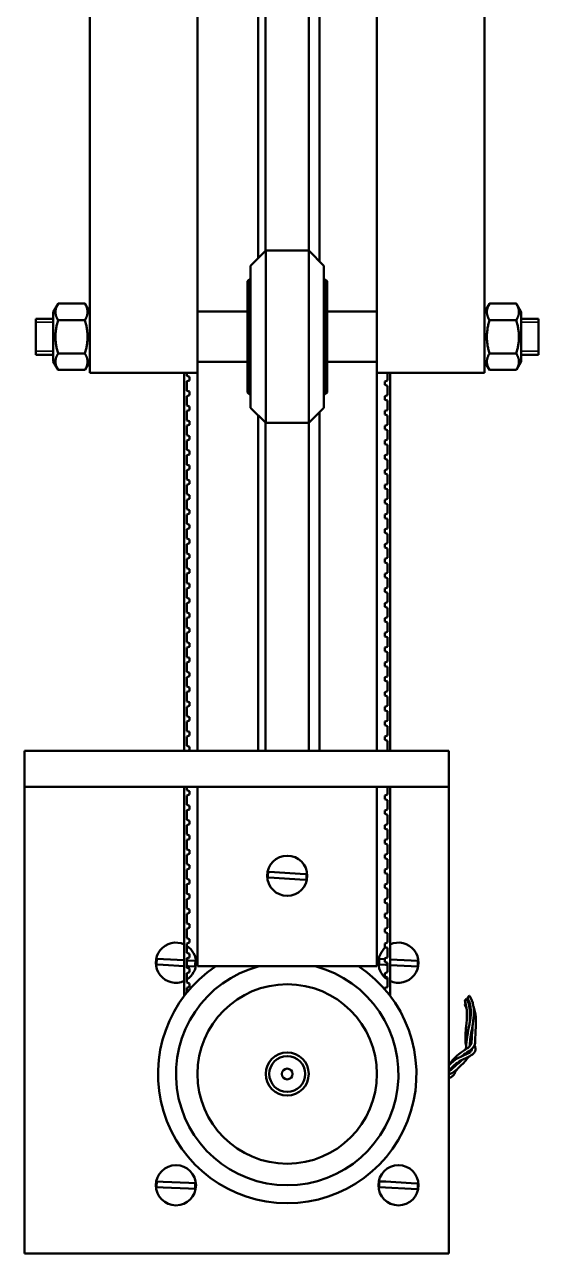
# Model space of a CAD drawing. Header units: millimetres. Extents: x 0 to 6720, y 0 to 4752.
# Drawn here: x 6047.1 to 6118.7, y 1633.4 to 1804.6 of the extents above; entities that cross this region are included whole.
import ezdxf

# ---------------------------------------------------------------- set-up
doc = ezdxf.new("R2010")
doc.units = ezdxf.units.MM
doc.header["$LTSCALE"] = 16
doc.layers.add('Widoczne (ISO)', color=7, linetype='Continuous', lineweight=50)
doc.layers.add('Widoczne wąskie (ISO)', color=7, linetype='Continuous', lineweight=35)

msp = doc.modelspace()

# ---------------------------------------------------------------- linework, layer by layer
at = {"layer": 'Widoczne (ISO)'}
for p, q in [((6056.16, 2054.07), (6056.16, 1758.07)), ((6071.16, 1884.92), (6071.16, 1758.07)), ((6079.63, 1885.07), (6079.63, 1772.05)), ((6080.63, 1773.05), (6080.63, 1885.07)), ((6086.68, 1885.07), (6086.68, 1773.05)), ((6088.18, 1771.55), (6088.18, 1885.07)), ((6096.16, 1885.07), (6096.16, 1758.07)), ((6111.16, 1876.07), (6111.16, 1758.07)), ((6078.56, 1770.97), (6080.66, 1773.07)), ((6080.66, 1773.07), (6080.66, 1749.07)), ((6086.66, 1773.07), (6080.66, 1773.07)), ((6086.66, 1773.07), (6086.66, 1749.07)), ((6088.76, 1770.97), (6086.66, 1773.07)), ((6078.56, 1770.97), (6078.56, 1751.17)), ((6088.76, 1770.97), (6088.76, 1751.17)), ((6078.11, 1768.82), (6078.36, 1769.07)), ((6078.11, 1768.82), (6078.11, 1753.32)), ((6078.36, 1769.07), (6078.36, 1753.07)), ((6078.56, 1769.07), (6078.36, 1769.07)), ((6088.96, 1769.07), (6088.76, 1769.07)), ((6088.96, 1769.07), (6088.96, 1753.07)), ((6089.21, 1768.82), (6088.96, 1769.07)), ((6089.21, 1768.82), (6089.21, 1753.32)), ((6051.06, 1764.52), (6051.73, 1765.68)), ((6051.73, 1765.69), (6055.48, 1765.69)), ((6056.16, 1764.52), (6055.49, 1765.68)), ((6111.16, 1764.52), (6111.83, 1765.68)), ((6115.58, 1765.69), (6111.83, 1765.69)), ((6116.26, 1764.52), (6115.59, 1765.68)), ((6048.66, 1763.57), (6048.66, 1758.57)), ((6051.06, 1763.57), (6048.66, 1763.57)), ((6051.06, 1764.52), (6051.06, 1757.62)), ((6051.73, 1763.37), (6055.48, 1763.37)), ((6078.11, 1764.57), (6071.16, 1764.57)), ((6096.16, 1764.57), (6089.21, 1764.57)), ((6115.58, 1763.37), (6111.83, 1763.37)), ((6116.26, 1757.62), (6116.26, 1764.52)), ((6118.66, 1763.57), (6116.26, 1763.57)), ((6118.66, 1763.57), (6118.66, 1758.57)), ((6051.06, 1758.57), (6048.66, 1758.57)), ((6051.73, 1758.75), (6055.48, 1758.75)), ((6056.16, 1756.07), (6056.16, 1758.07)), ((6071.16, 1758.07), (6071.16, 1756.07)), ((6096.16, 1756.07), (6096.16, 1758.07)), ((6111.16, 1758.07), (6111.16, 1756.07)), ((6115.58, 1758.75), (6111.83, 1758.75)), ((6118.66, 1758.57), (6116.26, 1758.57)), ((6051.06, 1757.62), (6051.73, 1756.46)), ((6051.73, 1756.45), (6055.48, 1756.45)), ((6056.16, 1757.62), (6055.49, 1756.46)), ((6078.11, 1757.57), (6071.16, 1757.57)), ((6096.16, 1757.57), (6089.21, 1757.57)), ((6111.16, 1757.62), (6111.83, 1756.46)), ((6115.58, 1756.45), (6111.83, 1756.45)), ((6116.26, 1757.62), (6115.59, 1756.46)), ((6056.16, 1756.07), (6071.16, 1756.07)), ((6069.32, 1756.07), (6069.32, 1703.38)), ((6069.68, 1755.61), (6069.68, 1756.07)), ((6070.03, 1755.49), (6069.68, 1755.61)), ((6069.68, 1754.87), (6070.03, 1755)), ((6069.68, 1753.55), (6069.68, 1754.87)), ((6070.03, 1755), (6070.03, 1755.49)), ((6071.16, 1756.07), (6071.16, 1703.38)), ((6096.16, 1756.07), (6096.16, 1703.38)), ((6096.16, 1756.07), (6111.16, 1756.07)), ((6097.63, 1754.99), (6097.28, 1754.86)), ((6097.28, 1754.86), (6097.28, 1754.37)), ((6097.63, 1756.07), (6097.63, 1754.99)), ((6097.99, 1703.38), (6097.99, 1756.07)), ((6070.03, 1753.43), (6069.68, 1753.55)), ((6069.68, 1752.81), (6070.03, 1752.94)), ((6070.03, 1752.94), (6070.03, 1753.43)), ((6078.11, 1753.32), (6078.36, 1753.07)), ((6078.56, 1753.07), (6078.36, 1753.07)), ((6088.96, 1753.07), (6088.76, 1753.07)), ((6089.21, 1753.32), (6088.96, 1753.07)), ((6097.28, 1754.37), (6097.63, 1754.24)), ((6097.63, 1752.93), (6097.28, 1752.8)), ((6097.63, 1754.24), (6097.63, 1752.93)), ((6069.68, 1751.49), (6069.68, 1752.81)), ((6070.03, 1751.36), (6069.68, 1751.49)), ((6070.03, 1750.87), (6070.03, 1751.36)), ((6078.56, 1751.17), (6080.66, 1749.07)), ((6088.76, 1751.17), (6086.66, 1749.07)), ((6097.28, 1752.8), (6097.28, 1752.31)), ((6097.28, 1752.31), (6097.63, 1752.18)), ((6097.63, 1752.18), (6097.63, 1750.87)), ((6069.68, 1750.75), (6070.03, 1750.87)), ((6069.68, 1749.43), (6069.68, 1750.75)), ((6070.03, 1749.3), (6069.68, 1749.43)), ((6079.63, 1750.1), (6079.63, 1703.38)), ((6088.18, 1703.38), (6088.18, 1750.6)), ((6097.63, 1750.87), (6097.28, 1750.74)), ((6097.28, 1750.74), (6097.28, 1750.25)), ((6097.28, 1750.25), (6097.63, 1750.12)), ((6097.63, 1750.12), (6097.63, 1748.81)), ((6069.68, 1748.69), (6070.03, 1748.81)), ((6069.68, 1747.37), (6069.68, 1748.69)), ((6070.03, 1748.81), (6070.03, 1749.3)), ((6080.63, 1703.38), (6080.63, 1749.1)), ((6086.66, 1749.07), (6080.66, 1749.07)), ((6086.68, 1749.1), (6086.68, 1703.38)), ((6097.63, 1748.81), (6097.28, 1748.68)), ((6097.28, 1748.68), (6097.28, 1748.19)), ((6097.28, 1748.19), (6097.63, 1748.06)), ((6097.63, 1748.06), (6097.63, 1746.74)), ((6070.03, 1747.24), (6069.68, 1747.37)), ((6069.68, 1746.63), (6070.03, 1746.75)), ((6069.68, 1745.31), (6069.68, 1746.63)), ((6070.03, 1746.75), (6070.03, 1747.24)), ((6097.63, 1746.74), (6097.28, 1746.62)), ((6097.28, 1746.62), (6097.28, 1746.13)), ((6097.28, 1746.13), (6097.63, 1746)), ((6097.63, 1746), (6097.63, 1744.68)), ((6070.03, 1745.18), (6069.68, 1745.31)), ((6069.68, 1744.56), (6070.03, 1744.69)), ((6069.68, 1743.25), (6069.68, 1744.56)), ((6070.03, 1744.69), (6070.03, 1745.18)), ((6097.63, 1744.68), (6097.28, 1744.56)), ((6097.28, 1744.56), (6097.28, 1744.07)), ((6070.03, 1743.12), (6069.68, 1743.25)), ((6069.68, 1742.5), (6070.03, 1742.63)), ((6070.03, 1742.63), (6070.03, 1743.12)), ((6097.28, 1744.07), (6097.63, 1743.94)), ((6097.63, 1742.62), (6097.28, 1742.5)), ((6097.63, 1743.94), (6097.63, 1742.62)), ((6069.68, 1741.19), (6069.68, 1742.5)), ((6070.03, 1741.06), (6069.68, 1741.19)), ((6070.03, 1740.57), (6070.03, 1741.06)), ((6097.28, 1742.5), (6097.28, 1742.01)), ((6097.28, 1742.01), (6097.63, 1741.88)), ((6097.63, 1741.88), (6097.63, 1740.56)), ((6069.68, 1740.44), (6070.03, 1740.57)), ((6069.68, 1739.13), (6069.68, 1740.44)), ((6097.63, 1740.56), (6097.28, 1740.43)), ((6097.28, 1740.43), (6097.28, 1739.94)), ((6097.28, 1739.94), (6097.63, 1739.82)), ((6097.63, 1739.82), (6097.63, 1738.5)), ((6070.03, 1739), (6069.68, 1739.13)), ((6069.68, 1738.38), (6070.03, 1738.51)), ((6069.68, 1737.07), (6069.68, 1738.38)), ((6070.03, 1738.51), (6070.03, 1739)), ((6097.63, 1738.5), (6097.28, 1738.37)), ((6097.28, 1738.37), (6097.28, 1737.88)), ((6097.28, 1737.88), (6097.63, 1737.76)), ((6097.63, 1737.76), (6097.63, 1736.44)), ((6070.03, 1736.94), (6069.68, 1737.07)), ((6069.68, 1736.32), (6070.03, 1736.45)), ((6069.68, 1735.01), (6069.68, 1736.32)), ((6070.03, 1736.45), (6070.03, 1736.94)), ((6097.63, 1736.44), (6097.28, 1736.31)), ((6097.28, 1736.31), (6097.28, 1735.82)), ((6097.28, 1735.82), (6097.63, 1735.7)), ((6070.03, 1734.88), (6069.68, 1735.01)), ((6069.68, 1734.26), (6070.03, 1734.39)), ((6069.68, 1732.95), (6069.68, 1734.26)), ((6070.03, 1734.39), (6070.03, 1734.88)), ((6097.63, 1734.38), (6097.28, 1734.25)), ((6097.28, 1734.25), (6097.28, 1733.76)), ((6097.63, 1735.7), (6097.63, 1734.38)), ((6070.03, 1732.82), (6069.68, 1732.95)), ((6069.68, 1732.2), (6070.03, 1732.33)), ((6070.03, 1732.33), (6070.03, 1732.82)), ((6097.28, 1733.76), (6097.63, 1733.63)), ((6097.63, 1732.32), (6097.28, 1732.19)), ((6097.63, 1733.63), (6097.63, 1732.32)), ((6069.68, 1730.88), (6069.68, 1732.2)), ((6070.03, 1730.76), (6069.68, 1730.88)), ((6070.03, 1730.27), (6070.03, 1730.76)), ((6097.28, 1732.19), (6097.28, 1731.7)), ((6097.28, 1731.7), (6097.63, 1731.57)), ((6097.63, 1731.57), (6097.63, 1730.26)), ((6069.68, 1730.14), (6070.03, 1730.27)), ((6069.68, 1728.82), (6069.68, 1730.14)), ((6097.63, 1730.26), (6097.28, 1730.13)), ((6097.28, 1730.13), (6097.28, 1729.64)), ((6097.28, 1729.64), (6097.63, 1729.51)), ((6097.63, 1729.51), (6097.63, 1728.2)), ((6070.03, 1728.7), (6069.68, 1728.82)), ((6069.68, 1728.08), (6070.03, 1728.21)), ((6069.68, 1726.76), (6069.68, 1728.08)), ((6070.03, 1728.21), (6070.03, 1728.7)), ((6097.63, 1728.2), (6097.28, 1728.07)), ((6097.28, 1728.07), (6097.28, 1727.58)), ((6097.28, 1727.58), (6097.63, 1727.45)), ((6097.63, 1727.45), (6097.63, 1726.14)), ((6070.03, 1726.64), (6069.68, 1726.76)), ((6069.68, 1726.02), (6070.03, 1726.14)), ((6069.68, 1724.7), (6069.68, 1726.02)), ((6070.03, 1726.14), (6070.03, 1726.64)), ((6097.63, 1726.14), (6097.28, 1726.01)), ((6097.28, 1726.01), (6097.28, 1725.52)), ((6097.28, 1725.52), (6097.63, 1725.39)), ((6070.03, 1724.57), (6069.68, 1724.7)), ((6069.68, 1723.96), (6070.03, 1724.08)), ((6069.68, 1722.64), (6069.68, 1723.96)), ((6070.03, 1724.08), (6070.03, 1724.57)), ((6097.63, 1724.08), (6097.28, 1723.95)), ((6097.28, 1723.95), (6097.28, 1723.46)), ((6097.63, 1725.39), (6097.63, 1724.08)), ((6070.03, 1722.51), (6069.68, 1722.64)), ((6069.68, 1721.9), (6070.03, 1722.02)), ((6070.03, 1722.02), (6070.03, 1722.51)), ((6097.28, 1723.46), (6097.63, 1723.33)), ((6097.63, 1723.33), (6097.63, 1722.01)), ((6069.68, 1720.58), (6069.68, 1721.9)), ((6070.03, 1720.45), (6069.68, 1720.58)), ((6070.03, 1719.96), (6070.03, 1720.45)), ((6097.63, 1722.01), (6097.28, 1721.89)), ((6097.28, 1721.89), (6097.28, 1721.4)), ((6097.28, 1721.4), (6097.63, 1721.27)), ((6097.63, 1721.27), (6097.63, 1719.95)), ((6069.68, 1719.84), (6070.03, 1719.96)), ((6069.68, 1718.52), (6069.68, 1719.84)), ((6097.63, 1719.95), (6097.28, 1719.83)), ((6097.28, 1719.83), (6097.28, 1719.34)), ((6097.28, 1719.34), (6097.63, 1719.21)), ((6097.63, 1719.21), (6097.63, 1717.89)), ((6070.03, 1718.39), (6069.68, 1718.52)), ((6069.68, 1717.77), (6070.03, 1717.9)), ((6069.68, 1716.46), (6069.68, 1717.77)), ((6070.03, 1717.9), (6070.03, 1718.39)), ((6097.63, 1717.89), (6097.28, 1717.77)), ((6097.28, 1717.77), (6097.28, 1717.28)), ((6097.28, 1717.28), (6097.63, 1717.15)), ((6097.63, 1717.15), (6097.63, 1715.83)), ((6070.03, 1716.33), (6069.68, 1716.46)), ((6069.68, 1715.71), (6070.03, 1715.84)), ((6069.68, 1714.4), (6069.68, 1715.71)), ((6070.03, 1715.84), (6070.03, 1716.33)), ((6097.63, 1715.83), (6097.28, 1715.71)), ((6097.28, 1715.71), (6097.28, 1715.21)), ((6097.28, 1715.21), (6097.63, 1715.09)), ((6070.03, 1714.27), (6069.68, 1714.4)), ((6069.68, 1713.65), (6070.03, 1713.78)), ((6069.68, 1712.34), (6069.68, 1713.65)), ((6070.03, 1713.78), (6070.03, 1714.27)), ((6097.63, 1713.77), (6097.28, 1713.64)), ((6097.28, 1713.64), (6097.28, 1713.15)), ((6097.63, 1715.09), (6097.63, 1713.77)), ((6070.03, 1712.21), (6069.68, 1712.34)), ((6070.03, 1711.72), (6070.03, 1712.21)), ((6097.28, 1713.15), (6097.63, 1713.03)), ((6097.63, 1713.03), (6097.63, 1711.71)), ((6069.68, 1711.59), (6070.03, 1711.72)), ((6069.68, 1710.28), (6069.68, 1711.59)), ((6070.03, 1710.15), (6069.68, 1710.28)), ((6070.03, 1709.66), (6070.03, 1710.15)), ((6097.63, 1711.71), (6097.28, 1711.58)), ((6097.28, 1711.58), (6097.28, 1711.09)), ((6097.28, 1711.09), (6097.63, 1710.97)), ((6097.63, 1710.97), (6097.63, 1709.65)), ((6069.68, 1709.53), (6070.03, 1709.66)), ((6069.68, 1708.22), (6069.68, 1709.53)), ((6097.63, 1709.65), (6097.28, 1709.52)), ((6097.28, 1709.52), (6097.28, 1709.03)), ((6097.28, 1709.03), (6097.63, 1708.9)), ((6097.63, 1708.9), (6097.63, 1707.59)), ((6070.03, 1708.09), (6069.68, 1708.22)), ((6069.68, 1707.47), (6070.03, 1707.6)), ((6069.68, 1706.15), (6069.68, 1707.47)), ((6070.03, 1707.6), (6070.03, 1708.09)), ((6097.63, 1707.59), (6097.28, 1707.46)), ((6097.28, 1707.46), (6097.28, 1706.97)), ((6097.28, 1706.97), (6097.63, 1706.84)), ((6097.63, 1706.84), (6097.63, 1705.53)), ((6070.03, 1706.03), (6069.68, 1706.15)), ((6069.68, 1705.41), (6070.03, 1705.54)), ((6069.68, 1704.09), (6069.68, 1705.41)), ((6070.03, 1705.54), (6070.03, 1706.03)), ((6097.63, 1705.53), (6097.28, 1705.4)), ((6097.28, 1705.4), (6097.28, 1704.91)), ((6097.28, 1704.91), (6097.63, 1704.78)), ((6106.16, 1703.38), (6047.07, 1703.38)), ((6047.07, 1703.38), (6047.07, 1698.38)), ((6070.03, 1703.97), (6069.68, 1704.09)), ((6069.78, 1703.38), (6070.03, 1703.48)), ((6070.03, 1703.48), (6070.03, 1703.97)), ((6097.63, 1703.47), (6097.4, 1703.38)), ((6097.63, 1704.78), (6097.63, 1703.47)), ((6106.16, 1703.38), (6106.16, 1698.38)), ((6106.16, 1698.38), (6047.07, 1698.38)), ((6047.07, 1633.38), (6047.07, 1698.38)), ((6069.32, 1698.38), (6069.32, 1669.27)), ((6069.68, 1697.91), (6069.68, 1698.38)), ((6071.16, 1698.38), (6071.16, 1673.38)), ((6096.16, 1698.38), (6096.16, 1673.38)), ((6097.63, 1698.38), (6097.63, 1697.29)), ((6097.99, 1669.27), (6097.99, 1698.38)), ((6106.16, 1698.38), (6106.16, 1633.38)), ((6070.03, 1697.78), (6069.68, 1697.91)), ((6069.68, 1697.17), (6070.03, 1697.29)), ((6069.68, 1695.85), (6069.68, 1697.17)), ((6070.03, 1697.29), (6070.03, 1697.78)), ((6097.63, 1697.29), (6097.28, 1697.16)), ((6097.28, 1697.16), (6097.28, 1696.67)), ((6097.28, 1696.67), (6097.63, 1696.54)), ((6097.63, 1696.54), (6097.63, 1695.22)), ((6070.03, 1695.72), (6069.68, 1695.85)), ((6069.68, 1695.11), (6070.03, 1695.23)), ((6069.68, 1693.79), (6069.68, 1695.11)), ((6070.03, 1695.23), (6070.03, 1695.72)), ((6097.63, 1695.22), (6097.28, 1695.1)), ((6097.28, 1695.1), (6097.28, 1694.61)), ((6070.03, 1693.66), (6069.68, 1693.79)), ((6069.68, 1693.04), (6070.03, 1693.17)), ((6069.68, 1691.73), (6069.68, 1693.04)), ((6070.03, 1693.17), (6070.03, 1693.66)), ((6097.28, 1694.61), (6097.63, 1694.48)), ((6097.63, 1693.16), (6097.28, 1693.04)), ((6097.28, 1693.04), (6097.28, 1692.55)), ((6097.63, 1694.48), (6097.63, 1693.16)), ((6070.03, 1691.6), (6069.68, 1691.73)), ((6070.03, 1691.11), (6070.03, 1691.6)), ((6097.28, 1692.55), (6097.63, 1692.42)), ((6097.63, 1692.42), (6097.63, 1691.1)), ((6069.68, 1690.98), (6070.03, 1691.11)), ((6069.68, 1689.67), (6069.68, 1690.98)), ((6070.03, 1689.54), (6069.68, 1689.67)), ((6070.03, 1689.05), (6070.03, 1689.54)), ((6097.63, 1691.1), (6097.28, 1690.98)), ((6097.28, 1690.98), (6097.28, 1690.49)), ((6097.28, 1690.49), (6097.63, 1690.36)), ((6097.63, 1690.36), (6097.63, 1689.04)), ((6069.68, 1688.92), (6070.03, 1689.05)), ((6069.68, 1687.61), (6069.68, 1688.92)), ((6097.63, 1689.04), (6097.28, 1688.91)), ((6097.28, 1688.91), (6097.28, 1688.42)), ((6097.28, 1688.42), (6097.63, 1688.3)), ((6097.63, 1688.3), (6097.63, 1686.98)), ((6070.03, 1687.48), (6069.68, 1687.61)), ((6069.68, 1686.86), (6070.03, 1686.99)), ((6069.68, 1685.55), (6069.68, 1686.86)), ((6070.03, 1686.99), (6070.03, 1687.48)), ((6081.02, 1686.56), (6081.91, 1686.5)), ((6081.91, 1686.5), (6085.45, 1686.27)), ((6085.45, 1686.27), (6086.34, 1686.21)), ((6097.63, 1686.98), (6097.28, 1686.85)), ((6097.28, 1686.85), (6097.28, 1686.36)), ((6097.28, 1686.36), (6097.63, 1686.24)), ((6097.63, 1686.24), (6097.63, 1684.92)), ((6070.03, 1685.42), (6069.68, 1685.55)), ((6069.68, 1684.8), (6070.03, 1684.93)), ((6069.68, 1683.49), (6069.68, 1684.8)), ((6070.03, 1684.93), (6070.03, 1685.42)), ((6081.86, 1685.71), (6080.97, 1685.76)), ((6085.4, 1685.47), (6081.86, 1685.71)), ((6086.29, 1685.41), (6085.4, 1685.47)), ((6097.63, 1684.92), (6097.28, 1684.79)), ((6097.28, 1684.79), (6097.28, 1684.3)), ((6070.03, 1683.36), (6069.68, 1683.49)), ((6069.68, 1682.74), (6070.03, 1682.87)), ((6069.68, 1681.43), (6069.68, 1682.74)), ((6070.03, 1682.87), (6070.03, 1683.36)), ((6097.28, 1684.3), (6097.63, 1684.18)), ((6097.63, 1682.86), (6097.28, 1682.73)), ((6097.28, 1682.73), (6097.28, 1682.24)), ((6097.63, 1684.18), (6097.63, 1682.86)), ((6070.03, 1681.3), (6069.68, 1681.43)), ((6070.03, 1680.81), (6070.03, 1681.3)), ((6097.28, 1682.24), (6097.63, 1682.11)), ((6097.63, 1682.11), (6097.63, 1680.8)), ((6069.68, 1680.68), (6070.03, 1680.81)), ((6069.68, 1679.36), (6069.68, 1680.68)), ((6070.03, 1679.24), (6069.68, 1679.36)), ((6070.03, 1678.75), (6070.03, 1679.24)), ((6097.63, 1680.8), (6097.28, 1680.67)), ((6097.28, 1680.67), (6097.28, 1680.18)), ((6097.28, 1680.18), (6097.63, 1680.05)), ((6097.63, 1680.05), (6097.63, 1678.74)), ((6069.68, 1678.62), (6070.03, 1678.75)), ((6069.68, 1677.3), (6069.68, 1678.62)), ((6097.63, 1678.74), (6097.28, 1678.61)), ((6097.28, 1678.61), (6097.28, 1678.12)), ((6097.28, 1678.12), (6097.63, 1677.99)), ((6097.63, 1677.99), (6097.63, 1676.68)), ((6070.03, 1677.18), (6069.68, 1677.3)), ((6069.68, 1676.56), (6070.03, 1676.69)), ((6069.68, 1675.24), (6069.68, 1676.56)), ((6070.03, 1676.69), (6070.03, 1677.18)), ((6097.63, 1676.68), (6097.28, 1676.55)), ((6097.28, 1676.55), (6097.28, 1676.06)), ((6097.28, 1676.06), (6097.63, 1675.93)), ((6097.63, 1675.93), (6097.63, 1674.62)), ((6065.52, 1674.42), (6066.41, 1674.38)), ((6066.41, 1674.38), (6069.32, 1674.22)), ((6070.03, 1675.12), (6069.68, 1675.24)), ((6069.68, 1674.5), (6070.03, 1674.62)), ((6069.68, 1673.18), (6069.68, 1674.5)), ((6069.68, 1674.2), (6069.95, 1674.19)), ((6069.95, 1674.19), (6070.84, 1674.14)), ((6070.03, 1674.62), (6070.03, 1675.12)), ((6096.52, 1674.43), (6097.28, 1674.39)), ((6097.63, 1674.62), (6097.28, 1674.49)), ((6097.28, 1674.49), (6097.28, 1674)), ((6097.99, 1674.35), (6100.95, 1674.18)), ((6100.95, 1674.18), (6101.84, 1674.13)), ((6066.37, 1673.58), (6065.47, 1673.63)), ((6069.32, 1673.42), (6066.37, 1673.58)), ((6069.91, 1673.39), (6069.68, 1673.4)), ((6070.03, 1673.05), (6069.68, 1673.18)), ((6069.68, 1672.44), (6070.03, 1672.56)), ((6069.68, 1671.12), (6069.68, 1672.44)), ((6070.8, 1673.34), (6069.91, 1673.39)), ((6070.03, 1672.56), (6070.03, 1673.05)), ((6096.16, 1673.38), (6071.16, 1673.38)), ((6097.36, 1673.58), (6096.47, 1673.63)), ((6097.28, 1674), (6097.63, 1673.87)), ((6097.63, 1672.56), (6097.28, 1672.43)), ((6097.28, 1672.43), (6097.28, 1671.94)), ((6097.63, 1673.57), (6097.36, 1673.58)), ((6097.63, 1673.87), (6097.63, 1672.56)), ((6100.91, 1673.39), (6097.99, 1673.55)), ((6101.8, 1673.34), (6100.91, 1673.39)), ((6070.03, 1670.99), (6069.68, 1671.12)), ((6070.03, 1670.5), (6070.03, 1670.99)), ((6097.28, 1671.94), (6097.63, 1671.81)), ((6097.63, 1671.81), (6097.63, 1670.49)), ((6069.68, 1670.38), (6070.03, 1670.5)), ((6069.68, 1669.73), (6069.68, 1670.38)), ((6097.63, 1670.49), (6097.28, 1670.37)), ((6097.28, 1670.37), (6097.28, 1670.15)), ((6097.61, 1669.76), (6097.63, 1669.75)), ((6097.63, 1669.75), (6097.63, 1669.73)), ((6065.51, 1643.4), (6066.4, 1643.36)), ((6066.4, 1643.36), (6069.95, 1643.21)), ((6096.52, 1643.42), (6097.41, 1643.38)), ((6097.41, 1643.38), (6100.95, 1643.19)), ((6066.37, 1642.56), (6065.48, 1642.6)), ((6069.91, 1642.41), (6066.37, 1642.56)), ((6070.8, 1642.37), (6069.91, 1642.41)), ((6069.95, 1643.21), (6070.84, 1643.17)), ((6097.37, 1642.58), (6096.47, 1642.63)), ((6100.91, 1642.39), (6097.37, 1642.58)), ((6101.8, 1642.34), (6100.91, 1642.39)), ((6100.95, 1643.19), (6101.84, 1643.14)), ((6106.16, 1633.38), (6047.07, 1633.38))]:
    msp.add_line(p, q, dxfattribs=at)
for centre, radius in [((6083.66, 1685.99), 2.8), ((6083.66, 1658.38), 12.5), ((6083.66, 1658.38), 3), ((6083.66, 1658.38), 2.5), ((6083.66, 1658.38), 0.75), ((6068.16, 1642.88), 2.8), ((6099.16, 1642.88), 2.8)]:
    msp.add_circle(centre, radius, dxfattribs=at)
for centre, radius, start, end in [((6083.66, 1685.99), 2.7, 167.6769, 184.7459), ((6083.66, 1685.99), 2.7, 347.6769, 4.7459), ((6068.16, 1673.88), 2.8, 65.3967, 294.6068), ((6068.16, 1673.88), 2.8, 302.9906, 57.0128), ((6099.16, 1673.88), 2.8, 129.9348, 236.9901), ((6099.16, 1673.88), 2.8, 245.3757, 114.6278), ((6068.16, 1673.88), 2.7, 168.4445, 185.5135), ((6068.16, 1673.88), 2.7, 348.4445, 5.5135), ((6099.16, 1673.88), 2.7, 168.2517, 185.3208), ((6099.16, 1673.88), 2.7, 348.2517, 5.3208), ((6083.66, 1658.38), 18, 123.5573, 56.4427), ((6083.66, 1658.38), 15.5, 104.5926, 75.4074), ((6068.16, 1642.88), 2.7, 168.9743, 186.0434), ((6099.16, 1642.88), 2.7, 168.4324, 185.5015), ((6068.16, 1642.88), 2.7, 348.9743, 6.0434), ((6099.16, 1642.88), 2.7, 348.4324, 5.5015)]:
    msp.add_arc(centre, radius, start, end, dxfattribs=at)
for centre, major_axis, start_param, end_param in [((6108.94, 1669.04), (-0.106, -0.228), 4.800797, 6.01937), ((6108.94, 1669.04), (0.106, 0.228), 6.042394, 7.94239), ((6108.56, 1668.62), (-0.106, -0.228), 4.800797, 5.945774), ((6108.56, 1668.12), (-0.106, -0.228), 4.800797, 6.005636), ((6108.56, 1668.62), (0.106, 0.228), 5.981237, 7.94239), ((6108.56, 1668.12), (0.106, 0.228), 1.279117, 1.659204), ((6108.94, 1668.54), (0.106, 0.228), 1.659204, 1.904001), ((6108.94, 1668.54), (0.106, 0.228), 1.151952, 1.659204)]:
    msp.add_ellipse(centre, major_axis=major_axis, ratio=0.386762, start_param=start_param, end_param=end_param, dxfattribs=at)
for points, weights in [([(6051.73, 1765.69), (6051.07, 1764.53), (6051.73, 1763.37)], [1, 1.15470053838, 1]), ([(6051.73, 1765.68), (6051.73, 1765.69), (6051.73, 1765.69)], [1.00091427683, 1.0004584973, 1]), ([(6055.48, 1763.37), (6056.15, 1764.53), (6055.48, 1765.69)], [1, 1.15470053838, 1]), ([(6055.48, 1765.69), (6055.48, 1765.69), (6055.49, 1765.68)], [1, 1.0004584973, 1.00091427683]), ([(6111.83, 1765.69), (6111.17, 1764.53), (6111.83, 1763.37)], [1, 1.15470053838, 1]), ([(6111.83, 1765.68), (6111.83, 1765.69), (6111.83, 1765.69)], [1.00102016305, 1.00051177456, 1]), ([(6115.58, 1765.69), (6115.59, 1765.69), (6115.59, 1765.68)], [1, 1.00051177456, 1.00102016305]), ([(6115.58, 1763.37), (6116.25, 1764.53), (6115.58, 1765.69)], [1, 1.15470053838, 1]), ([(6051.73, 1763.37), (6051.07, 1761.06), (6051.73, 1758.75)], [1, 1.15470053838, 1]), ([(6055.48, 1758.75), (6056.15, 1761.06), (6055.48, 1763.37)], [1, 1.15470053838, 1]), ([(6111.83, 1763.37), (6111.17, 1761.06), (6111.83, 1758.75)], [1, 1.15470053838, 1]), ([(6115.58, 1758.75), (6116.25, 1761.06), (6115.58, 1763.37)], [1, 1.15470053838, 1]), ([(6051.73, 1758.75), (6051.07, 1757.6), (6051.73, 1756.45)], [1, 1.15470053838, 1]), ([(6055.48, 1756.45), (6056.15, 1757.6), (6055.48, 1758.75)], [1, 1.15470053838, 1]), ([(6111.83, 1758.75), (6111.17, 1757.6), (6111.83, 1756.45)], [1, 1.15470053838, 1]), ([(6115.58, 1756.45), (6116.25, 1757.6), (6115.58, 1758.75)], [1, 1.15470053838, 1])]:
    msp.add_rational_spline(points, weights, degree=2, dxfattribs=at)
for points, knots in [([(6109.07, 1669.25), (6109.33, 1668.84), (6109.5, 1668.39), (6109.68, 1667.44), (6109.67, 1666.94), (6109.62, 1666.21), (6109.59, 1665.96), (6109.56, 1665.71)], [0, 0, 0, 0, 0.1904875, 0.1904875, 0.396328, 0.396328, 0.5005148, 0.5005148, 0.5005148, 0.5005148]), ([(6108.59, 1665.03), (6108.65, 1665.62), (6108.7, 1666.19), (6108.71, 1667.33), (6108.65, 1667.89), (6108.43, 1668.42)], [0, 0, 0, 0, 0.2342323, 0.2342323, 0.4735499, 0.4735499, 0.4735499, 0.4735499]), ([(6108.69, 1668.83), (6108.9, 1668.39), (6109.03, 1667.91), (6109.14, 1666.89), (6109.12, 1666.35), (6109.09, 1665.68), (6109.08, 1665.56), (6109.07, 1665.44)], [0, 0, 0, 0, 0.1850439, 0.1850439, 0.4017674, 0.4017674, 0.4502261, 0.4502261, 0.4502261, 0.4502261]), ([(6109.13, 1665.79), (6109.21, 1666.31), (6109.26, 1666.83), (6109.22, 1667.84), (6109.1, 1668.35), (6108.82, 1668.83)], [0, 0, 0, 0, 0.2265029, 0.2265029, 0.4626022, 0.4626022, 0.4626022, 0.4626022]), ([(6109.07, 1667.51), (6109.13, 1667.33), (6109.18, 1667.16), (6109.23, 1666.95), (6109.23, 1666.92), (6109.24, 1666.89)], [0.11534155, 0.11534155, 0.11534155, 0.11534155, 0.1854693, 0.1854693, 0.19931947, 0.19931947, 0.19931947, 0.19931947]), ([(6109.61, 1667.79), (6109.65, 1667.68), (6109.69, 1667.58), (6109.87, 1666.98), (6109.92, 1666.47), (6109.96, 1665.61), (6109.95, 1665.24), (6109.94, 1664.88)], [0.1462861, 0.1462861, 0.1462861, 0.1462861, 0.1920932, 0.1920932, 0.4060957, 0.4060957, 0.5699968, 0.5699968, 0.5699968, 0.5699968]), ([(6108.52, 1661.8), (6108.53, 1661.83), (6108.54, 1661.86), (6108.55, 1661.92), (6108.56, 1661.95), (6108.57, 1662.05), (6108.57, 1662.12), (6108.58, 1662.31), (6108.59, 1662.44), (6108.61, 1662.71), (6108.63, 1662.85), (6108.67, 1663.2), (6108.7, 1663.41), (6108.83, 1664.22), (6108.95, 1664.79), (6109.08, 1665.49), (6109.11, 1665.64), (6109.13, 1665.79)], [0.164624, 0.164624, 0.164624, 0.164624, 0.176278, 0.176278, 0.187765, 0.187765, 0.2077149, 0.2077149, 0.2475132, 0.2475132, 0.2954934, 0.2954934, 0.3758984, 0.3758984, 0.617031, 0.617031, 0.6821765, 0.6821765, 0.6821765, 0.6821765]), ([(6109.56, 1665.71), (6109.45, 1664.88), (6109.27, 1664.07), (6109.14, 1662.97), (6109.12, 1662.75), (6109.09, 1662.4), (6109.07, 1662.3), (6109.05, 1662.2)], [0, 0, 0, 0, 0.3521268, 0.3521268, 0.4412128, 0.4412128, 0.4773346, 0.4773346, 0.4773346, 0.4773346]), ([(6107.76, 1661.28), (6107.97, 1661.44), (6108.19, 1661.58), (6108.56, 1661.83), (6108.72, 1661.93), (6108.93, 1662.09), (6108.99, 1662.14), (6109.14, 1662.29), (6109.21, 1662.38), (6109.28, 1662.55), (6109.3, 1662.64), (6109.35, 1662.93), (6109.36, 1663.15), (6109.4, 1663.86), (6109.44, 1664.38), (6109.48, 1664.91)], [0, 0, 0, 0, 0.0839408, 0.0839408, 0.1469934, 0.1469934, 0.1784167, 0.1784167, 0.2320375, 0.2320375, 0.2812464, 0.2812464, 0.3893065, 0.3893065, 0.6310224, 0.6310224, 0.6310224, 0.6310224]), ([(6109.94, 1664.88), (6109.9, 1664.2), (6109.88, 1663.55), (6109.83, 1662.81), (6109.82, 1662.67), (6109.76, 1662.42), (6109.73, 1662.34), (6109.61, 1662.11), (6109.49, 1661.97), (6109.21, 1661.72), (6109.06, 1661.62), (6108.63, 1661.33), (6108.34, 1661.14), (6108.03, 1660.9), (6107.99, 1660.88), (6107.95, 1660.85)], [0, 0, 0, 0, 0.308209, 0.308209, 0.3846739, 0.3846739, 0.4234712, 0.4234712, 0.4928347, 0.4928347, 0.5548815, 0.5548815, 0.6647478, 0.6647478, 0.6794444, 0.6794444, 0.6794444, 0.6794444]), ([(6108.58, 1662.3), (6108.55, 1662.45), (6108.53, 1662.59), (6108.45, 1663.33), (6108.48, 1663.91), (6108.55, 1664.66), (6108.57, 1664.84), (6108.59, 1665.03)], [0.3179072, 0.3179072, 0.3179072, 0.3179072, 0.3701279, 0.3701279, 0.5895034, 0.5895034, 0.6639227, 0.6639227, 0.6639227, 0.6639227]), ([(6109.75, 1662.4), (6109.75, 1662.4), (6109.75, 1662.4), (6109.8, 1662.25), (6109.86, 1662.11), (6109.9, 1661.83), (6109.89, 1661.7), (6109.8, 1661.45), (6109.72, 1661.34), (6109.52, 1661.14), (6109.41, 1661.06), (6109.06, 1660.84), (6108.8, 1660.72), (6108.4, 1660.52), (6108.26, 1660.46), (6108.13, 1660.39)], [0.2381327, 0.2381327, 0.2381327, 0.2381327, 0.2381494, 0.2381494, 0.313207, 0.313207, 0.3689834, 0.3689834, 0.4258735, 0.4258735, 0.4834582, 0.4834582, 0.5892483, 0.5892483, 0.6445019, 0.6445019, 0.6445019, 0.6445019]), ([(6109.08, 1662.35), (6109.08, 1662.35), (6109.08, 1662.35), (6109.09, 1662.31), (6109.09, 1662.28), (6109.1, 1662.25)], [0.34155857, 0.34155857, 0.34155857, 0.34155857, 0.34262855, 0.34262855, 0.35506757, 0.35506757, 0.35506757, 0.35506757]), ([(6106.16, 1659.55), (6106.28, 1659.69), (6106.41, 1659.82), (6106.98, 1660.35), (6107.51, 1660.64), (6108.02, 1660.88)], [0.3906518, 0.3906518, 0.3906518, 0.3906518, 0.4536004, 0.4536004, 0.6530222, 0.6530222, 0.6530222, 0.6530222]), ([(6106.19, 1659.58), (6106.38, 1659.95), (6106.64, 1660.29), (6107.2, 1660.84), (6107.47, 1661.07), (6107.76, 1661.28)], [0.4725178, 0.4725178, 0.4725178, 0.4725178, 0.6105826, 0.6105826, 0.725561, 0.725561, 0.725561, 0.725561]), ([(6108.02, 1660.88), (6108.43, 1661.07), (6108.86, 1661.25), (6109.19, 1661.48), (6109.24, 1661.52), (6109.34, 1661.63), (6109.37, 1661.68), (6109.39, 1661.78), (6109.39, 1661.82), (6109.39, 1661.88)], [0, 0, 0, 0, 0.1614139, 0.1614139, 0.1947426, 0.1947426, 0.2525348, 0.2525348, 0.2872775, 0.2872775, 0.2872775, 0.2872775]), ([(6108.94, 1660.79), (6108.86, 1660.66), (6108.77, 1660.55), (6108.5, 1660.2), (6108.3, 1659.99), (6108.11, 1659.8)], [0.5412979, 0.5412979, 0.5412979, 0.5412979, 0.5933752, 0.5933752, 0.7076273, 0.7076273, 0.7076273, 0.7076273]), ([(6108.71, 1661.38), (6108.71, 1661.37), (6108.7, 1661.36), (6108.64, 1661.27), (6108.59, 1661.2), (6108.54, 1661.12)], [0.5730148, 0.5730148, 0.5730148, 0.5730148, 0.57706601, 0.57706601, 0.6062944, 0.6062944, 0.6062944, 0.6062944]), ([(6108.73, 1661.21), (6108.74, 1661.24), (6108.74, 1661.28), (6108.75, 1661.35), (6108.75, 1661.38), (6108.75, 1661.41)], [0.18258907, 0.18258907, 0.18258907, 0.18258907, 0.20129513, 0.20129513, 0.21305369, 0.21305369, 0.21305369, 0.21305369]), ([(6109.2, 1661.72), (6109.2, 1661.72), (6109.2, 1661.72), (6109.21, 1661.65), (6109.21, 1661.57), (6109.2, 1661.5)], [0.42136441, 0.42136441, 0.42136441, 0.42136441, 0.42159535, 0.42159535, 0.44886492, 0.44886492, 0.44886492, 0.44886492]), ([(6108.13, 1660.39), (6107.78, 1660.21), (6107.44, 1660.02), (6106.84, 1659.56), (6106.59, 1659.28), (6106.26, 1658.94), (6106.21, 1658.89), (6106.16, 1658.84)], [0, 0, 0, 0, 0.1373326, 0.1373326, 0.2730007, 0.2730007, 0.2956299, 0.2956299, 0.2956299, 0.2956299]), ([(6106.16, 1658.72), (6106.27, 1658.77), (6106.36, 1658.84), (6106.59, 1659.02), (6106.72, 1659.14), (6107.2, 1659.61), (6107.6, 1659.95), (6107.99, 1660.3)], [0.3692698, 0.3692698, 0.3692698, 0.3692698, 0.4149356, 0.4149356, 0.4909616, 0.4909616, 0.7106777, 0.7106777, 0.7106777, 0.7106777]), ([(6108.11, 1659.8), (6107.9, 1659.59), (6107.7, 1659.4), (6107.35, 1659.06), (6107.2, 1658.9), (6106.82, 1658.63), (6106.65, 1658.53), (6106.35, 1658.4), (6106.26, 1658.37), (6106.16, 1658.34)], [0, 0, 0, 0, 0.1259378, 0.1259378, 0.2486116, 0.2486116, 0.3249793, 0.3249793, 0.3576707, 0.3576707, 0.3576707, 0.3576707]), ([(6107.18, 1658.9), (6107.14, 1658.78), (6107.09, 1658.66), (6106.99, 1658.45), (6106.94, 1658.35), (6106.79, 1658.17), (6106.7, 1658.09), (6106.47, 1657.93), (6106.32, 1657.86), (6106.16, 1657.81)], [0.1953064, 0.1953064, 0.1953064, 0.1953064, 0.2614723, 0.2614723, 0.3140529, 0.3140529, 0.3650459, 0.3650459, 0.4224114, 0.4224114, 0.4224114, 0.4224114]), ([(6106.77, 1659.19), (6106.83, 1659.33), (6106.9, 1659.47), (6107.01, 1659.66), (6107.04, 1659.69), (6107.06, 1659.73)], [0.54250692, 0.54250692, 0.54250692, 0.54250692, 0.60845756, 0.60845756, 0.62554315, 0.62554315, 0.62554315, 0.62554315]), ([(6106.16, 1658.26), (6106.17, 1658.27), (6106.19, 1658.28), (6106.26, 1658.32), (6106.31, 1658.36), (6106.35, 1658.4)], [0.36706125, 0.36706125, 0.36706125, 0.36706125, 0.37442248, 0.37442248, 0.40325061, 0.40325061, 0.40325061, 0.40325061])]:
    msp.add_open_spline(points, degree=3, knots=knots, dxfattribs=at)
for points in [[(6108.69, 1667.33), (6108.62, 1667.53), (6108.54, 1667.72), (6108.43, 1667.91)], [(6109.22, 1667.58), (6109.15, 1667.77), (6109.06, 1667.96), (6108.95, 1668.14)], [(6109.44, 1664.91), (6109.44, 1664.76), (6109.45, 1664.62), (6109.45, 1664.49)], [(6109.48, 1664.91), (6109.49, 1665.03), (6109.49, 1665.15), (6109.5, 1665.27)], [(6109.22, 1662.41), (6109.18, 1662.54), (6109.15, 1662.67), (6109.13, 1662.8)], [(6106.6, 1659.3), (6106.54, 1659.17), (6106.48, 1659.03), (6106.43, 1658.89)], [(6107.98, 1660.31), (6107.96, 1660.29), (6107.95, 1660.27), (6107.94, 1660.25)], [(6107.99, 1660.3), (6108.01, 1660.31), (6108.02, 1660.33), (6108.04, 1660.34)], [(6106.27, 1658.38), (6106.27, 1658.36), (6106.26, 1658.34), (6106.25, 1658.32)]]:
    msp.add_open_spline(points, degree=3, dxfattribs=at)
at = {"layer": 'Widoczne wąskie (ISO)'}
for p, q in [((6051.06, 1763.09), (6048.66, 1763.09)), ((6118.66, 1763.09), (6116.26, 1763.09)), ((6048.66, 1759.05), (6051.06, 1759.05)), ((6116.26, 1759.05), (6118.66, 1759.05))]:
    msp.add_line(p, q, dxfattribs=at)

doc.saveas('drawing.dxf')
